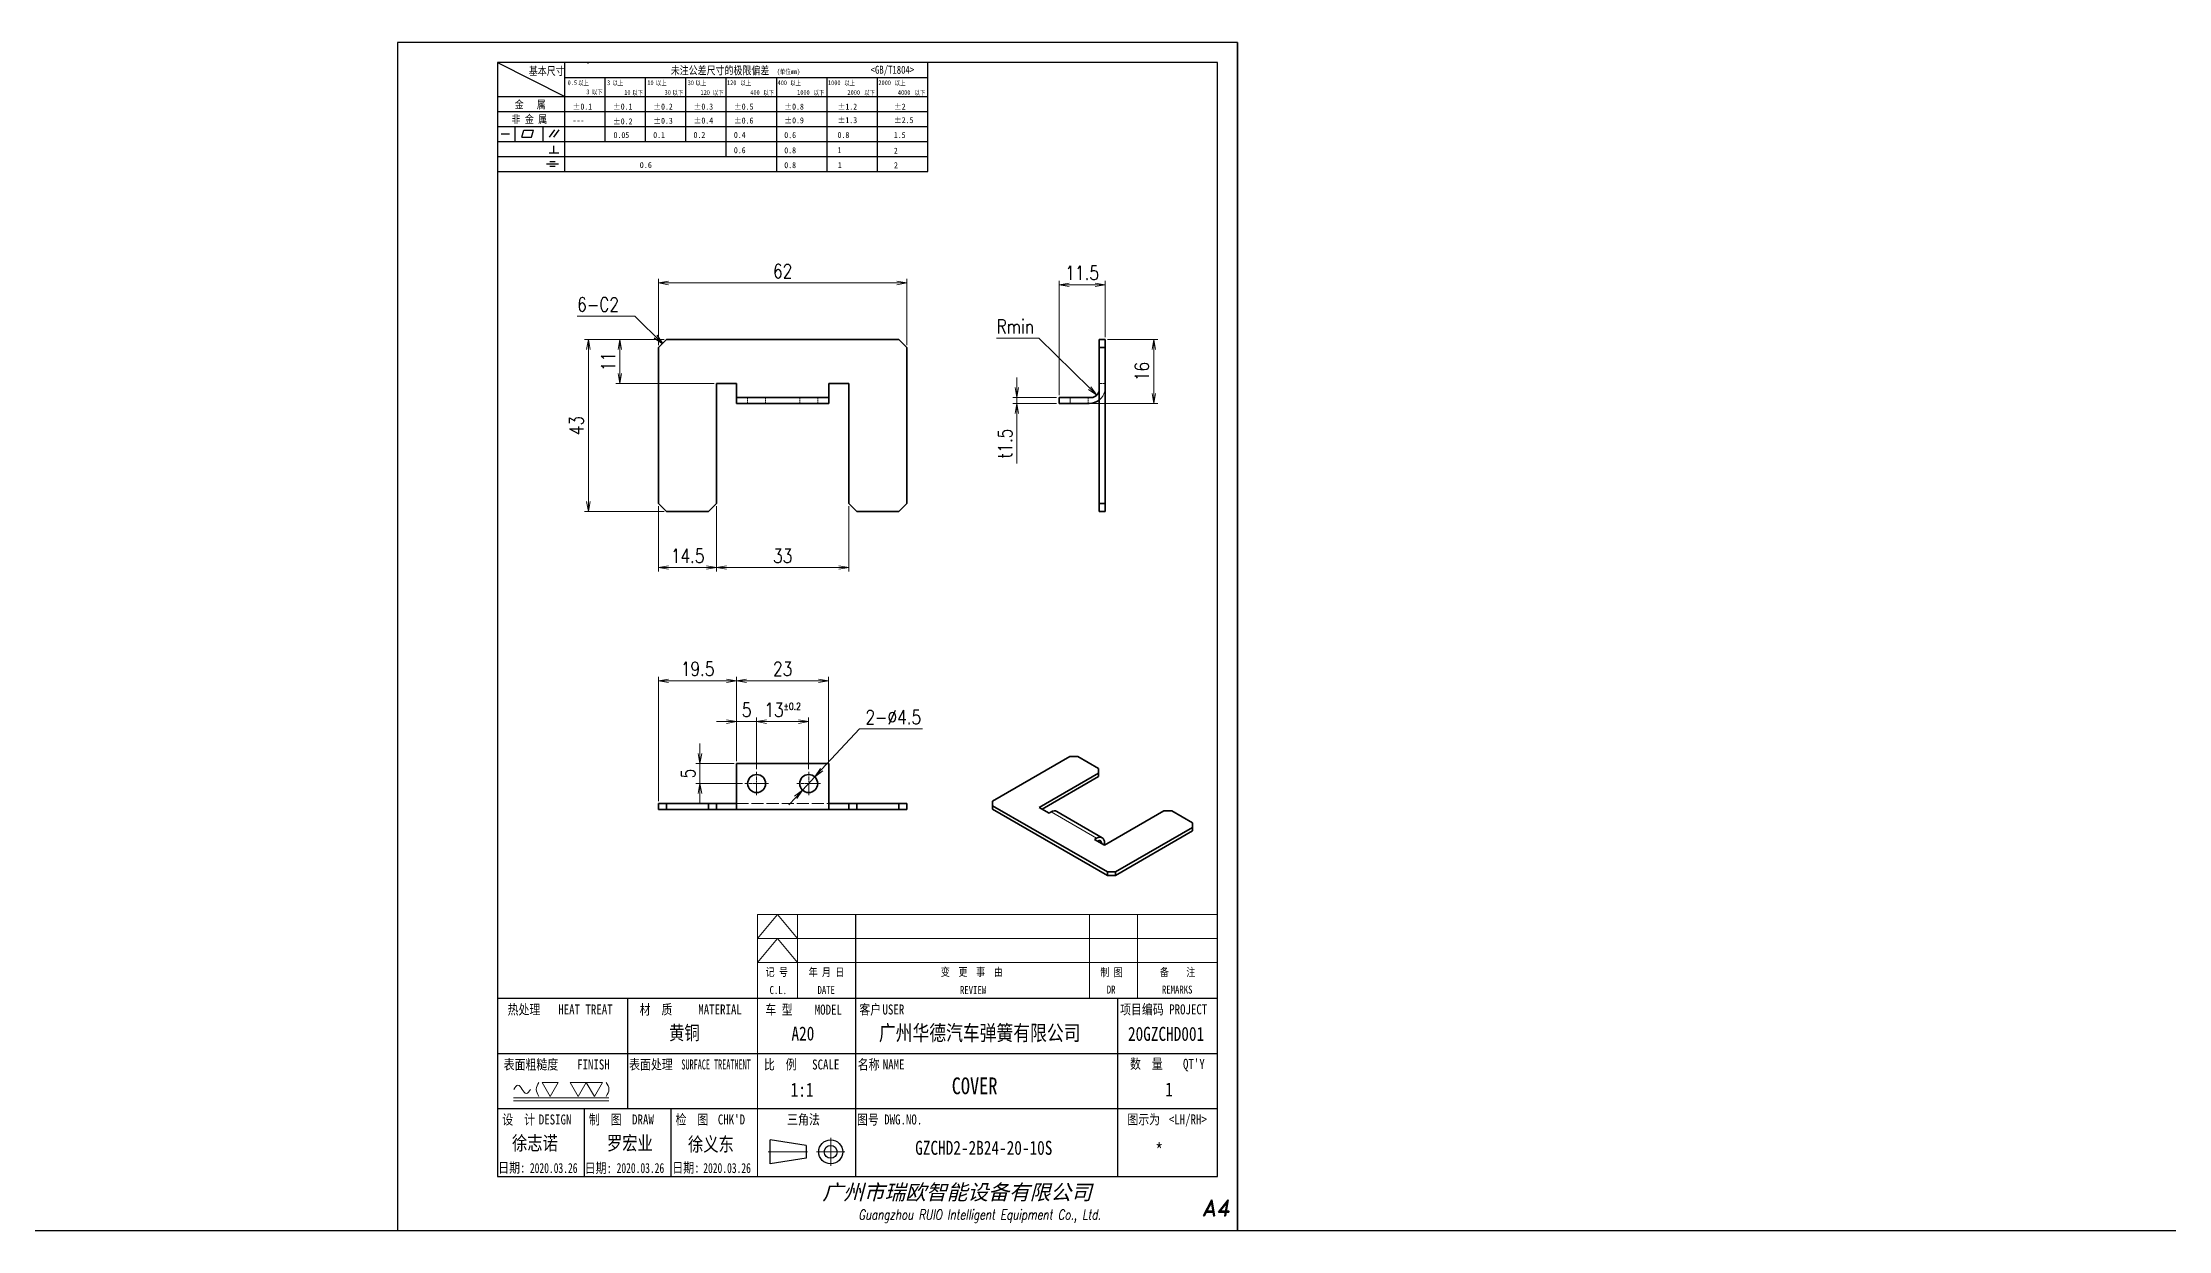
# Model space of a CAD drawing. Header units: millimetres. Extents: x 1201 to 11615, y -7347 to 2683.
# Drawn here: x 1798 to 2330, y -7347 to -7050 of the extents above; entities that cross this region are included whole.
import ezdxf
from ezdxf.enums import TextEntityAlignment as Align

# ---------------------------------------------------------------- set-up
doc = ezdxf.new("R2010")
doc.units = ezdxf.units.MM
for name, pattern in [('AM_ISO02W050x2', [3.75, 3, -0.75]), ('AM_ISO08W050x2', [9, 6, -0.75, 1.5, -0.75]), ('CENTER', [2, 1.25, -0.25, 0.25, -0.25])]:
    doc.linetypes.add(name, pattern=pattern)
for name, color, linetype, lineweight in [('CENTER', 2, 'AM_ISO08W050x2', 15), ('DIM', 3, 'Continuous', 20), ('DRAWING', 7, 'Continuous', 35), ('HIDDEN', 1, 'AM_ISO02W050x2', 18), ('图框', 7, 'Continuous', 15)]:
    doc.layers.add(name, color=color, linetype=linetype, lineweight=lineweight)
doc.layers.add('图\\M+19E79\\M+195B6\\M+18E9A', color=7, linetype='Continuous')
doc.styles.add('DIM', font='romans.shx', dxfattribs={"width": 0.8, "bigfont": 'bigfont.shx'})
doc.styles.add('STYLE1', font='')
doc.styles.add('国标', font='simfang.ttf', dxfattribs={"width": 0.8})
doc.styles.add('标题\\M+18E9A', font='romand.shx', dxfattribs={"oblique": 10, "bigfont": 'bigfont.shx'})
doc.styles.get('STYLE1').set_extended_font_data('SimSun')
doc.dimstyles.new('YH 1-1', dxfattribs={"dimtxt": 3.5, "dimasz": 2.5, "dimexe": 1, "dimexo": 0.625, "dimgap": 1.2, "dimtad": 1, "dimtoh": 1, "dimzin": 9, "dimdsep": 46, "dimtxsty": 'DIM', "dimblk": 'OPEN', "dimcen": 0, "dimclrd": 8, "dimclre": 8, "dimclrt": 2, "dimazin": 2, "dimtfac": 0.5, "dimtmove": 0, "dimatfit": 3, "dimldrblk": 'OPEN', "dimfxl": 0, "dimtolj": 1, "dimlwd": 13, "dimlwe": 13, "dimarcsym": 0})
doc.dimstyles.new('YH 1-1$0', dxfattribs={"dimtxt": 3.5, "dimasz": 2.5, "dimexe": 1, "dimexo": 0.625, "dimgap": 1.2, "dimtad": 1, "dimzin": 9, "dimdsep": 46, "dimtxsty": 'DIM', "dimblk": 'OPEN', "dimcen": 0, "dimclrd": 8, "dimclre": 8, "dimclrt": 2, "dimazin": 2, "dimtfac": 0.5, "dimtmove": 0, "dimatfit": 3, "dimldrblk": 'OPEN', "dimfxl": 0, "dimtolj": 1, "dimlwd": 13, "dimlwe": 13, "dimarcsym": 0})
doc.dimstyles.new('YH 1-1$3', dxfattribs={"dimtxt": 3.5, "dimasz": 2.5, "dimexe": 1, "dimexo": 0.625, "dimgap": 1.2, "dimtad": 1, "dimtoh": 1, "dimzin": 9, "dimdsep": 46, "dimtxsty": 'DIM', "dimblk": 'OPEN', "dimcen": 0, "dimclrd": 8, "dimclre": 8, "dimclrt": 2, "dimazin": 2, "dimtfac": 0.5, "dimtmove": 0, "dimatfit": 3, "dimldrblk": 'OPEN', "dimfxl": 0, "dimtolj": 1, "dimlwd": 13, "dimlwe": 13, "dimarcsym": 0})
doc.dimstyles.new('YH 1-1$4', dxfattribs={"dimtxt": 3.5, "dimasz": 2.5, "dimexe": 1, "dimexo": 0.625, "dimgap": 1.2, "dimtad": 1, "dimtoh": 1, "dimzin": 9, "dimdsep": 46, "dimtxsty": 'DIM', "dimblk": 'OPEN', "dimcen": 0, "dimclrd": 8, "dimclre": 8, "dimclrt": 2, "dimazin": 2, "dimtfac": 0.5, "dimtmove": 0, "dimatfit": 3, "dimldrblk": 'OPEN', "dimfxl": 0, "dimtolj": 1, "dimlwd": 13, "dimlwe": 13, "dimarcsym": 0})

# ---------------------------------------------------------------- blocks, each defined once
blk = doc.blocks.new('GZDEH零件A4图框V01版')
at = {"color": 2, "linetype": 'ByBlock', "lineweight": 30}
for p, q in [((102.17, 21.26), (93.17, 22.66)), ((93.17, 16.66), (93.17, 22.66)), ((102.17, 21.26), (102.17, 18.06)), ((102.17, 18.06), (93.17, 16.66))]:
    blk.add_line(p, q, dxfattribs=at)
at = {"color": 1, "linetype": 'CENTER', "lineweight": 5, "ltscale": 16.256}
for p, q in [((108.3, 23.18), (108.3, 16.14)), ((111.82, 19.66), (104.78, 19.66))]:
    blk.add_line(p, q, dxfattribs=at)
at = {"color": 1, "linetype": 'CENTER', "lineweight": 5, "ltscale": 9.144}
blk.add_line((102.47, 19.66), (92.65, 19.66), dxfattribs=at)
at = {"color": 2, "linetype": 'ByBlock', "lineweight": 30}
for radius in [3, 1.6]:
    blk.add_circle((108.3, 19.66), radius, dxfattribs=at)
at = {"layer": 'Defpoints', "linetype": 'Continuous'}
for p, q in [((0, 297), (0, 0)), ((210, 297), (0, 297)), ((210, 0), (210, 297)), ((210, 297), (210, 0)), ((0, 0), (210, 0))]:
    blk.add_line(p, q, dxfattribs=at)
at = {"layer": '图\\M+19E79\\M+195B6\\M+18E9A', "linetype": 'Continuous'}
for p, q in [((25, 292), (25, 13.5)), ((205, 292), (25, 292)), ((205, 13.5), (205, 292)), ((205, 13.5), (205, 97)), ((25, 13.5), (205, 13.5))]:
    blk.add_line(p, q, dxfattribs=at)
at = {"layer": '图\\M+19E79\\M+195B6\\M+18E9A', "color": 9}
for p, q in [((25, 292), (41.88, 283.54)), ((41.88, 264.79), (41.88, 292)), ((41.88, 288.22), (132.6, 288.22)), ((47.66, 291.75), (47.66, 292)), ((51.96, 272.29), (51.96, 288.22)), ((62.04, 272.29), (62.04, 288.22)), ((72.12, 272.29), (72.12, 288.22)), ((82.2, 268.54), (82.2, 288.22)), ((94.8, 264.79), (94.8, 288.22)), ((107.4, 264.79), (107.4, 288.22)), ((120, 264.79), (120, 288.22)), ((132.6, 264.79), (132.6, 292)), ((25, 283.54), (132.6, 283.54)), ((25, 279.79), (132.6, 279.79)), ((25, 276.04), (132.6, 276.04)), ((25, 272.29), (132.6, 272.29)), ((25.94, 274.19), (28, 274.19)), ((29.43, 272.34), (29.43, 276.04)), ((31.1, 273.3), (31.58, 275.09)), ((31.1, 273.3), (33.51, 273.3)), ((31.58, 275.09), (33.99, 275.09)), ((33.51, 273.3), (33.99, 275.09)), ((36.42, 272.34), (36.42, 276.04)), ((38.03, 273.3), (39.36, 275.16)), ((39.09, 269.41), (39.09, 271.18)), ((39.11, 273.3), (40.45, 275.16)), ((25, 268.54), (132.6, 268.54)), ((37.3, 266.69), (40.28, 266.69)), ((37.93, 269.41), (40.32, 269.41)), ((38.08, 267.29), (39.43, 267.29)), ((38.08, 266.09), (39.44, 266.09)), ((25, 264.79), (132.6, 264.79)), ((114.5, 79), (114.5, 13.5)), ((205, 58), (25, 58)), ((57.5, 58), (57.5, 30.5)), ((114.5, 58), (114.5, 13.5)), ((180, 58), (180, 13.5)), ((25, 44.25), (205, 44.25)), ((25, 30.5), (205, 30.5)), ((46.68, 30.5), (46.68, 13.5)), ((46.68, 30.5), (46.68, 13.5)), ((68.34, 30.5), (68.34, 13.5)), ((68.34, 30.5), (68.34, 13.5))]:
    blk.add_line(p, q, dxfattribs=at)
at = {"layer": '图框', "color": 7}
for p, q in [((90, 79), (205, 79)), ((90, 13.5), (90, 79))]:
    blk.add_line(p, q, dxfattribs=at)
at = {"layer": '图框', "color": 9}
for p, q in [((90, 73), (95, 79)), ((95, 79), (100, 73)), ((100, 58), (100, 79)), ((173, 58), (173, 79)), ((185, 79), (185, 58)), ((90, 73), (205, 73)), ((90, 67), (95, 73)), ((95, 73), (100, 67)), ((90, 67), (205, 67))]:
    blk.add_line(p, q, dxfattribs=at)
at = {"layer": '图\\M+19E79\\M+195B6\\M+18E9A', "color": 9, "style": '国标'}
for s, height, width, p in [('基本尺寸', 2, 0.8, (32.84, 288.88)), ('未注公差尺寸的极限偏差', 2, 0.8, (68.32, 289.02)), ('30', 1.2, 0.8, (72.55, 286.35)), ('<GB/T1804>', 2, 0.8, (118.29, 289.19)), ('金   属', 2, 0.8, (29.33, 280.48)), ('±0.1', 1.5, 0.8, (43.78, 280.23)), ('±0.1', 1.5, 0.8, (53.86, 280.23)), ('±0.2', 1.5, 0.8, (63.94, 280.23)), ('±0.3', 1.5, 0.8, (74.02, 280.23)), ('±0.5', 1.5, 0.8, (84.1, 280.23)), ('±0.8', 1.5, 0.8, (96.7, 280.23)), ('±1.2', 1.5, 0.8, (110.02, 280.23)), ('±2', 1.5, 0.8, (124.09, 280.23)), ('非 金 属', 2, 0.8, (28.53, 276.82)), ('---', 1.5, 0.8, (43.78, 276.81)), ('±0.2', 1.5, 0.8, (53.86, 276.54)), ('±0.3', 1.5, 0.8, (63.94, 276.69)), ('±0.4', 1.5, 0.8, (74.02, 276.75)), ('±0.6', 1.5, 0.8, (84.1, 276.75)), ('±0.9', 1.5, 0.8, (96.7, 276.78)), ('±1.3', 1.5, 0.8, (110.02, 276.84)), ('±2.5', 1.5, 0.8, (124.09, 276.85)), ('0.1', 1.5, 0.8, (63.94, 273.12)), ('0.2', 1.5, 0.8, (74.02, 273.13)), ('0.4', 1.5, 0.8, (84.1, 273.13)), ('0.6', 1.5, 0.8, (96.7, 273.11)), ('0.8', 1.5, 0.8, (110.02, 273.13)), ('1.5', 1.5, 0.8, (124.09, 273.12)), ('0.6', 1.5, 0.8, (84.1, 269.33)), ('0.8', 1.5, 0.8, (96.7, 269.3)), ('0.8', 1.5, 0.8, (96.7, 265.59)), ('1', 1.5, 0.8, (110.02, 269.34)), ('1', 1.5, 0.8, (110.1, 265.6)), ('2', 1.5, 0.8, (124.09, 269.2)), ('2', 1.5, 0.8, (124.13, 265.57)), ('热处理', 2.5, 0.8, (27.54, 54)), ('材  质', 2.5, 0.8, (60.55, 54)), ('项目编码 PROJECT', 2.5, 0.8, (180.64, 54.03)), ('表面粗糙度', 2.5, 0.8, (26.56, 40.25)), ('表面处理', 2.5, 0.8, (57.91, 40.25)), ('SURFACE TREATMENT', 2.5, 0.6, (70.98, 40.25)), ('比  例\u3000', 2.5, 0.8, (91.61, 40.25)), ('SCALE', 2.5, 0.8, (103.66, 40.25)), ('名称\u3000', 2.5, 0.8, (115.05, 40.25)), ('NAME', 2.5, 0.8, (121.31, 40.25)), ('数  量', 2.5, 0.8, (183.12, 40.41)), ("QT'Y ", 2.5, 0.8, (196.37, 40.41)), (' DESIGN', 2.5, 0.8, (33.98, 26.5)), (' DRAW', 2.5, 0.8, (57.29, 26.5)), ("CHK'D", 2.5, 0.8, (80.09, 26.5)), ('三角法', 2.5, 0.8, (97.41, 26.5)), ('图号', 2.5, 0.8, (114.87, 26.5)), ('DWG.NO.', 2.5, 0.8, (121.67, 26.5)), ('图示为', 2.5, 0.8, (182.45, 26.53)), ('<LH/RH>', 2.5, 0.8, (192.82, 26.53))]:
    blk.add_text(s, height=height, dxfattribs=dict(at, width=width)).set_placement(p)
at = {"layer": '图\\M+19E79\\M+195B6\\M+18E9A', "color": 9, "lineweight": 15, "style": '国标', "width": 0.8}
for s, p in [('0.5', (42.54, 286.35)), ('以上', (45.15, 286.3)), ('3', (52.39, 286.35)), ('以上', (53.76, 286.3)), ('10', (62.47, 286.35)), ('以上', (64.6, 286.3)), ('以上', (74.53, 286.3)), ('120', (82.39, 286.35)), ('以上', (85.72, 286.3)), ('400', (95.03, 286.35)), ('以上', (98.19, 286.3)), ('1000', (107.63, 286.35)), ('以上', (111.67, 286.3)), ('2000', (120.23, 286.35)), ('以上', (124.31, 286.3)), ('3', (47.24, 284.06)), ('以下', (48.61, 284.01)), ('10', (56.7, 283.92)), ('以下', (58.69, 283.87)), ('30', (66.78, 283.92)), ('以下', (68.77, 283.87)), ('120', (75.77, 283.92)), ('以下', (78.85, 283.87)), ('400', (88.21, 283.92)), ('以下', (91.45, 283.87)), ('1000', (99.92, 283.92)), ('以下', (104.05, 283.87)), ('2000', (112.5, 283.92)), ('以下', (116.65, 283.87)), ('4000', (125.1, 283.92)), ('以下', (129.25, 283.87))]:
    blk.add_text(s, height=1.2, dxfattribs=at).set_placement(p)
at = {"layer": '图\\M+19E79\\M+195B6\\M+18E9A', "color": 9, "lineweight": 13, "style": '国标'}
blk.add_text('0.6', height=1.5, dxfattribs=at).set_placement((60.56, 265.61))
at = {"layer": '图\\M+19E79\\M+195B6\\M+18E9A', "color": 9, "style": '国标', "width": 0.8}
for s, p in [('HEAT TREAT', (47, 54)), ('MATERIAL', (80.65, 54)), ('客户', (118.19, 54)), ('USER', (123.97, 54)), ('FINISH', (48.99, 40.25)), ('设  计', (30.3, 26.5)), ('制  图', (51.94, 26.5)), ('检  图', (73.62, 26.5)), ('日期:', (28.6, 14.46)), ('日期:', (50.22, 14.36)), ('日期:', (72.13, 14.46))]:
    blk.add_text(s, height=2.5, dxfattribs=at).set_placement(p, align=Align.CENTER)
for s, p in [('车 型', (95.38, 55.27)), ('MODEL', (107.71, 55.22))]:
    blk.add_text(s, height=2.5, dxfattribs=at).set_placement(p, align=Align.MIDDLE)
at = {"layer": '图\\M+19E79\\M+195B6\\M+18E9A', "color": 7, "lineweight": -3, "style": 'STYLE1', "oblique": 15}
blk.add_text('广州市瑞欧智能设备有限公司', height=3.8, dxfattribs=at).set_placement((106.21, 7.68))
at = {"layer": '图\\M+19E79\\M+195B6\\M+18E9A', "color": 7, "style": '标题\\M+18E9A', "oblique": 10}
blk.add_text('A4', height=4, dxfattribs=at).set_placement((204.57, 5.66), align=Align.MIDDLE)
at = {"layer": '图\\M+19E79\\M+195B6\\M+18E9A', "color": 7, "style": '标题\\M+18E9A', "oblique": 10, "width": 0.75}
blk.add_text('Guangzhou RUIO Intelligent Equipment Co., Ltd. ', height=2.5, dxfattribs=at).set_placement((146.18, 3.62), align=Align.MIDDLE)
at = {"layer": '图\\M+19E79\\M+195B6\\M+18E9A', "color": 9, "lineweight": 15, "insert": (94.85, 290.31), "char_height": 1.2, "width": 8.7957, "attachment_point": 1, "style": '国标'}
blk.add_mtext('(单位mm)', dxfattribs=at)
at = {"layer": '图\\M+19E79\\M+195B6\\M+18E9A', "color": 9, "insert": (54.02, 273.09), "char_height": 1.5, "attachment_point": 7, "style": '国标'}
blk.add_mtext_dynamic_manual_height_columns('0.05', width=5.1982, gutter_width=12.5, heights=[0], dxfattribs=at)
at = {"layer": '图框', "color": 9, "style": '国标', "width": 0.8}
for s, p in [('记 号', (94.82, 63.62)), ('年 月 日', (107.24, 63.57)), ('变  更  事  由', (143.58, 63.63)), ('C.L.', (95.2, 59.11)), ('DATE', (107.19, 59.14)), ('REVIEW', (143.89, 59.11))]:
    blk.add_text(s, height=2, dxfattribs=at).set_placement(p, align=Align.CENTER)
for s, p in [('制 图', (178.49, 64.61)), ('备    注', (195.02, 64.64)), ('DR', (178.4, 60.22)), ('REMARKS', (194.91, 60.23))]:
    blk.add_text(s, height=2, dxfattribs=at).set_placement(p, align=Align.MIDDLE)
blk = doc.blocks.new('FINISH_012')
at = {"layer": 'DIM'}
for p, q in [((-16.94, -5), (-14.06, -5)), ((-15.5, -7.5), (-16.94, -5)), ((-14.06, -5), (-15.5, -7.5)), ((-11.94, -5), (-9.06, -5)), ((-10.5, -7.5), (-11.94, -5)), ((-9.06, -5), (-10.5, -7.5)), ((-7.61, -7.5), (-9.06, -5)), ((-9.06, -5), (-6.17, -5)), ((-6.17, -5), (-7.61, -7.5)), ((-22.04, -7.78), (-5, -7.78)), ((-22.04, -8.28), (-5, -8.28))]:
    blk.add_line(p, q, dxfattribs=at)
for points in [[(-22, -6.25), (-21.25, -5.5), (-20.5, -6.25), (-19.75, -7), (-19, -6.25)], [(-17.5, -5), (-18, -6.25), (-17.5, -7.5)], [(-5.5, -5), (-5, -6.25), (-5.5, -7.5)]]:
    blk.add_spline(points, degree=3, dxfattribs=at)
blk = doc.blocks.new('RD6DGE')
at = {"color": 7, "lineweight": 13, "ltscale": 0.469486}
blk.add_line((193061.34, 7142.58), (193077.6, 7133.19), dxfattribs=at)
at = {"color": 7, "lineweight": 13, "ltscale": 0.040825}
blk.add_line((193077.96, 7132.17), (193079.37, 7131.35), dxfattribs=at)
at = {"layer": 'DRAWING', "lineweight": 35}
for p, q in [((193040.48, 7146.45), (193068.06, 7162.38)), ((193057.1, 7144.21), (193078.31, 7156.46)), ((193078.31, 7155.23), (193058.16, 7143.6)), ((193081.49, 7121.14), (193040.48, 7144.82)), ((193081.49, 7119.92), (193040.48, 7143.6)), ((193101.65, 7142.98), (193080.43, 7130.74)), ((193084.32, 7121.14), (193111.9, 7137.06)), ((193111.9, 7135.84), (193084.32, 7119.92))]:
    blk.add_line(p, q, dxfattribs=at)
at = {"layer": 'DRAWING', "lineweight": 35, "ltscale": 0.070711}
for p, q in [((193068.06, 7162.38), (193070.89, 7162.38)), ((193104.47, 7142.98), (193101.65, 7142.98)), ((193084.32, 7121.14), (193081.49, 7121.14)), ((193084.32, 7119.92), (193081.49, 7119.92))]:
    blk.add_line(p, q, dxfattribs=at)
at = {"layer": 'DRAWING', "lineweight": 35, "ltscale": 0.21433}
for p, q in [((193070.89, 7162.38), (193078.31, 7158.09)), ((193104.47, 7142.98), (193111.9, 7138.7))]:
    blk.add_line(p, q, dxfattribs=at)
at = {"layer": 'DRAWING', "lineweight": 35, "ltscale": 0.040825}
for p, q in [((193078.31, 7156.46), (193078.31, 7158.09)), ((193040.48, 7146.45), (193040.48, 7144.82)), ((193111.9, 7137.06), (193111.9, 7138.7))]:
    blk.add_line(p, q, dxfattribs=at)
at = {"layer": 'DRAWING', "lineweight": 35, "ltscale": 0.030619}
for p, q in [((193078.31, 7155.23), (193078.31, 7156.46)), ((193040.48, 7144.82), (193040.48, 7143.6)), ((193111.9, 7137.06), (193111.9, 7135.84)), ((193081.49, 7119.92), (193081.49, 7121.14)), ((193084.32, 7119.92), (193084.32, 7121.14))]:
    blk.add_line(p, q, dxfattribs=at)
at = {"layer": 'DRAWING', "lineweight": 35, "ltscale": 0.102062}
for p, q in [((193057.1, 7144.21), (193060.63, 7142.17)), ((193076.9, 7132.78), (193080.43, 7130.74))]:
    blk.add_line(p, q, dxfattribs=at)
at = {"layer": 'DRAWING', "lineweight": 35, "ltscale": 0.020412}
for p, q in [((193060.63, 7142.17), (193061.34, 7142.58)), ((193077.6, 7133.19), (193076.9, 7132.78))]:
    blk.add_line(p, q, dxfattribs=at)
at = {"layer": 'DRAWING', "lineweight": 35, "ltscale": 0.469486}
blk.add_line((193079.6, 7133.38), (193063.34, 7142.77), dxfattribs=at)
at = {"layer": 'DRAWING', "lineweight": 35, "ltscale": 0.020413}
blk.add_line((193080.43, 7131.55), (193080.43, 7130.74), dxfattribs=at)
at = {"layer": 'DRAWING', "lineweight": 35}
for centre, major_axis, start_param, end_param in [((193061.34, 7139.31), (-2, -3.46), 3.141593, 3.926991), ((193077.6, 7129.92), (2, 3.46), 6.283185, 7.068583), ((193077.96, 7130.53), (-1, -1.73), 3.141593, 3.926991), ((193077.96, 7130.53), (-1, -1.73), 2.356194, 3.141593), ((193077.6, 7129.92), (2, 3.46), 5.497787, 6.283185)]:
    blk.add_ellipse(centre, major_axis=major_axis, ratio=0.57735, start_param=start_param, end_param=end_param, dxfattribs=at)
blk = doc.blocks.new('_Open')
at = {"color": 0, "linetype": 'ByBlock', "lineweight": -2}
for p, q in [((-1, 0.17), (0, 0)), ((-1, -0.17), (0, 0)), ((0, 0), (-1, 0))]:
    blk.add_line(p, q, dxfattribs=at)
blk = doc.blocks.new('*D808')
at = {"layer": 'Defpoints', "color": 0, "ltscale": 2, "transparency": 16777216}
for p in [(2014.14, -7110.59), (1952.14, -7126.73), (2014.14, -7126.73)]:
    blk.add_point(p, dxfattribs=at)
at = {"layer": 'DIM', "color": 8, "lineweight": 13, "ltscale": 2, "transparency": 16777216}
for p, q in [((1952.14, -7126.11), (1952.14, -7109.59)), ((2014.14, -7126.11), (2014.14, -7109.59)), ((1954.64, -7110.59), (2011.64, -7110.59))]:
    blk.add_line(p, q, dxfattribs=at)
at = {"layer": 'DIM', "color": 8, "lineweight": 13, "ltscale": 2, "transparency": 16777216, "xscale": 2.5, "yscale": 2.5, "zscale": 2.5, "rotation": 180}
blk.add_blockref('_Open', (1952.14, -7110.59), dxfattribs=at)
at = {"layer": 'DIM', "color": 8, "lineweight": 13, "ltscale": 2, "transparency": 16777216, "xscale": 2.5, "yscale": 2.5, "zscale": 2.5}
blk.add_blockref('_Open', (2014.14, -7110.59), dxfattribs=at)
at = {"layer": 'DIM', "color": 2, "ltscale": 2, "transparency": 16777216, "insert": (1983.14, -7107.64), "char_height": 3.5, "attachment_point": 5, "style": 'DIM'}
blk.add_mtext('\\A1;62', dxfattribs=at)
blk = doc.blocks.new('*D809')
at = {"layer": 'Defpoints', "color": 0, "ltscale": 2, "transparency": 16777216}
for p in [(1954.14, -7124.73), (1934.57, -7167.73), (1954.14, -7167.73)]:
    blk.add_point(p, dxfattribs=at)
at = {"layer": 'DIM', "color": 8, "lineweight": 13, "ltscale": 2, "transparency": 16777216}
for p, q in [((1953.52, -7124.73), (1933.57, -7124.73)), ((1934.57, -7127.23), (1934.57, -7165.23)), ((1953.52, -7167.73), (1933.57, -7167.73))]:
    blk.add_line(p, q, dxfattribs=at)
at = {"layer": 'DIM', "color": 8, "lineweight": 13, "ltscale": 2, "transparency": 16777216, "xscale": 2.5, "yscale": 2.5, "zscale": 2.5}
for p, rotation in [((1934.57, -7124.73), 90), ((1934.57, -7167.73), 270)]:
    blk.add_blockref('_Open', p, dxfattribs=dict(at, rotation=rotation))
at = {"layer": 'DIM', "color": 2, "ltscale": 2, "transparency": 16777216, "insert": (1931.62, -7146.23), "char_height": 3.5, "attachment_point": 5, "rotation": 90, "style": 'DIM'}
blk.add_mtext('\\A1;43', dxfattribs=at)
blk = doc.blocks.new('*D810')
at = {"layer": 'Defpoints', "color": 0, "ltscale": 2, "transparency": 16777216}
for p in [(1942.45, -7124.73), (1954.14, -7124.73), (1966.64, -7135.73)]:
    blk.add_point(p, dxfattribs=at)
at = {"layer": 'DIM', "color": 8, "lineweight": 13, "ltscale": 2, "transparency": 16777216}
for p, q in [((1953.52, -7124.73), (1941.45, -7124.73)), ((1942.45, -7133.23), (1942.45, -7127.23)), ((1966.02, -7135.73), (1941.45, -7135.73))]:
    blk.add_line(p, q, dxfattribs=at)
at = {"layer": 'DIM', "color": 8, "lineweight": 13, "ltscale": 2, "transparency": 16777216, "xscale": 2.5, "yscale": 2.5, "zscale": 2.5}
for p, rotation in [((1942.45, -7124.73), 90), ((1942.45, -7135.73), 270)]:
    blk.add_blockref('_Open', p, dxfattribs=dict(at, rotation=rotation))
at = {"layer": 'DIM', "color": 2, "ltscale": 2, "transparency": 16777216, "insert": (1939.5, -7130.23), "char_height": 3.5, "attachment_point": 5, "rotation": 90, "style": 'DIM'}
blk.add_mtext('\\A1;11', dxfattribs=at)
blk = doc.blocks.new('*D811')
at = {"layer": 'Defpoints', "color": 0, "ltscale": 2, "transparency": 16777216}
for p in [(1952.14, -7165.73), (1966.64, -7165.73), (1952.14, -7181.75)]:
    blk.add_point(p, dxfattribs=at)
at = {"layer": 'DIM', "color": 8, "lineweight": 13, "ltscale": 2, "transparency": 16777216}
for p, q in [((1952.14, -7166.36), (1952.14, -7182.75)), ((1966.64, -7166.36), (1966.64, -7182.75)), ((1964.14, -7181.75), (1954.64, -7181.75))]:
    blk.add_line(p, q, dxfattribs=at)
at = {"layer": 'DIM', "color": 8, "lineweight": 13, "ltscale": 2, "transparency": 16777216, "xscale": 2.5, "yscale": 2.5, "zscale": 2.5, "rotation": 180}
blk.add_blockref('_Open', (1952.14, -7181.75), dxfattribs=at)
at = {"layer": 'DIM', "color": 8, "lineweight": 13, "ltscale": 2, "transparency": 16777216, "xscale": 2.5, "yscale": 2.5, "zscale": 2.5}
blk.add_blockref('_Open', (1966.64, -7181.75), dxfattribs=at)
at = {"layer": 'DIM', "color": 2, "ltscale": 2, "transparency": 16777216, "insert": (1959.39, -7178.8), "char_height": 3.5, "attachment_point": 5, "style": 'DIM'}
blk.add_mtext('\\A1;14.5', dxfattribs=at)
blk = doc.blocks.new('*D812')
at = {"layer": 'Defpoints', "color": 0, "ltscale": 2, "transparency": 16777216}
for p in [(1966.64, -7165.73), (1999.64, -7165.73), (1999.64, -7181.75)]:
    blk.add_point(p, dxfattribs=at)
at = {"layer": 'DIM', "color": 8, "lineweight": 13, "ltscale": 2, "transparency": 16777216}
for p, q in [((1966.64, -7166.36), (1966.64, -7182.75)), ((1999.64, -7166.36), (1999.64, -7182.75)), ((1969.14, -7181.75), (1997.14, -7181.75))]:
    blk.add_line(p, q, dxfattribs=at)
at = {"layer": 'DIM', "color": 8, "lineweight": 13, "ltscale": 2, "transparency": 16777216, "xscale": 2.5, "yscale": 2.5, "zscale": 2.5, "rotation": 180}
blk.add_blockref('_Open', (1966.64, -7181.75), dxfattribs=at)
at = {"layer": 'DIM', "color": 8, "lineweight": 13, "ltscale": 2, "transparency": 16777216, "xscale": 2.5, "yscale": 2.5, "zscale": 2.5}
blk.add_blockref('_Open', (1999.64, -7181.75), dxfattribs=at)
at = {"layer": 'DIM', "color": 2, "ltscale": 2, "transparency": 16777216, "insert": (1983.14, -7178.8), "char_height": 3.5, "attachment_point": 5, "style": 'DIM'}
blk.add_mtext('\\A1;33', dxfattribs=at)
blk = doc.blocks.new('*D813')
at = {"layer": 'Defpoints', "color": 0, "ltscale": 2, "transparency": 16777216}
for p in [(2052.26, -7111.04), (2063.76, -7124.73), (2052.26, -7139.23)]:
    blk.add_point(p, dxfattribs=at)
at = {"layer": 'DIM', "color": 8, "lineweight": 13, "ltscale": 2, "transparency": 16777216}
for p, q in [((2052.26, -7138.61), (2052.26, -7110.04)), ((2063.76, -7124.11), (2063.76, -7110.04)), ((2061.26, -7111.04), (2054.76, -7111.04))]:
    blk.add_line(p, q, dxfattribs=at)
at = {"layer": 'DIM', "color": 8, "lineweight": 13, "ltscale": 2, "transparency": 16777216, "xscale": 2.5, "yscale": 2.5, "zscale": 2.5, "rotation": 180}
blk.add_blockref('_Open', (2052.26, -7111.04), dxfattribs=at)
at = {"layer": 'DIM', "color": 8, "lineweight": 13, "ltscale": 2, "transparency": 16777216, "xscale": 2.5, "yscale": 2.5, "zscale": 2.5}
blk.add_blockref('_Open', (2063.76, -7111.04), dxfattribs=at)
at = {"layer": 'DIM', "color": 2, "ltscale": 2, "transparency": 16777216, "insert": (2058.01, -7108.09), "char_height": 3.5, "attachment_point": 5, "style": 'DIM'}
blk.add_mtext('\\A1;11.5', dxfattribs=at)
blk = doc.blocks.new('*D814')
at = {"layer": 'Defpoints', "color": 0, "ltscale": 2, "transparency": 16777216}
for p in [(2041.68, -7140.73), (2052.26, -7139.23), (2052.26, -7140.73)]:
    blk.add_point(p, dxfattribs=at)
at = {"layer": 'DIM', "color": 8, "lineweight": 13, "ltscale": 2, "transparency": 16777216}
for p, q in [((2041.68, -7136.73), (2041.68, -7134.23)), ((2051.63, -7139.23), (2040.68, -7139.23)), ((2051.63, -7140.73), (2040.68, -7140.73)), ((2041.68, -7139.23), (2041.68, -7140.73)), ((2041.68, -7143.23), (2041.68, -7155.73))]:
    blk.add_line(p, q, dxfattribs=at)
at = {"layer": 'DIM', "color": 8, "lineweight": 13, "ltscale": 2, "transparency": 16777216, "xscale": 2.5, "yscale": 2.5, "zscale": 2.5}
for p, rotation in [((2041.68, -7139.23), 270), ((2041.68, -7140.73), 90)]:
    blk.add_blockref('_Open', p, dxfattribs=dict(at, rotation=rotation))
at = {"layer": 'DIM', "color": 2, "ltscale": 2, "transparency": 16777216, "insert": (2038.73, -7150.73), "char_height": 3.5, "attachment_point": 5, "rotation": 90, "style": 'DIM'}
blk.add_mtext('\\A1;t1.5', dxfattribs=at)
blk = doc.blocks.new('*D815')
at = {"layer": 'Defpoints', "color": 0, "ltscale": 2, "transparency": 16777216}
for p in [(2060.26, -7137.23), (2061.69, -7138.63)]:
    blk.add_point(p, dxfattribs=at)
at = {"layer": 'DIM', "color": 8, "lineweight": 13, "ltscale": 2, "transparency": 16777216}
for p, q in [((2036.61, -7124.38), (2047.15, -7124.38)), ((2047.15, -7124.38), (2059.9, -7136.88))]:
    blk.add_line(p, q, dxfattribs=at)
at = {"layer": 'DIM', "color": 8, "lineweight": 13, "ltscale": 2, "transparency": 16777216, "xscale": 2.5, "yscale": 2.5, "zscale": 2.5, "rotation": 315.5767303415684}
blk.add_blockref('_Open', (2061.69, -7138.63), dxfattribs=at)
at = {"layer": 'DIM', "color": 2, "ltscale": 2, "transparency": 16777216, "insert": (2041.28, -7121.43), "char_height": 3.5, "attachment_point": 5, "style": 'DIM'}
blk.add_mtext('\\A1;{\\Fromans,bigfont|c134;Rmin}', dxfattribs=at)
blk = doc.blocks.new('*D816')
at = {"layer": 'Defpoints', "color": 0, "ltscale": 2, "transparency": 16777216}
for p in [(2063.76, -7124.73), (2075.91, -7124.73), (2059.76, -7140.73)]:
    blk.add_point(p, dxfattribs=at)
at = {"layer": 'DIM', "color": 8, "lineweight": 13, "ltscale": 2, "transparency": 16777216}
for p, q in [((2064.38, -7124.73), (2076.91, -7124.73)), ((2075.91, -7138.23), (2075.91, -7127.23)), ((2060.38, -7140.73), (2076.91, -7140.73))]:
    blk.add_line(p, q, dxfattribs=at)
at = {"layer": 'DIM', "color": 8, "lineweight": 13, "ltscale": 2, "transparency": 16777216, "xscale": 2.5, "yscale": 2.5, "zscale": 2.5}
for p, rotation in [((2075.91, -7124.73), 90), ((2075.91, -7140.73), 270)]:
    blk.add_blockref('_Open', p, dxfattribs=dict(at, rotation=rotation))
at = {"layer": 'DIM', "color": 2, "ltscale": 2, "transparency": 16777216, "insert": (2072.96, -7132.73), "char_height": 3.5, "attachment_point": 5, "rotation": 90, "style": 'DIM'}
blk.add_mtext('\\A1;16', dxfattribs=at)
blk = doc.blocks.new('*D817')
at = {"layer": 'Defpoints', "color": 0, "ltscale": 2, "transparency": 16777216}
for p in [(1971.64, -7220.26), (1971.64, -7230.73), (1976.64, -7232.8)]:
    blk.add_point(p, dxfattribs=at)
at = {"layer": 'DIM', "color": 8, "lineweight": 13, "ltscale": 2, "transparency": 16777216}
for p, q in [((1969.14, -7220.26), (1966.64, -7220.26)), ((1971.64, -7230.1), (1971.64, -7219.26)), ((1976.64, -7220.26), (1971.64, -7220.26)), ((1976.64, -7232.18), (1976.64, -7219.26)), ((1979.14, -7220.26), (1981.64, -7220.26))]:
    blk.add_line(p, q, dxfattribs=at)
at = {"layer": 'DIM', "color": 8, "lineweight": 13, "ltscale": 2, "transparency": 16777216, "xscale": 2.5, "yscale": 2.5, "zscale": 2.5}
blk.add_blockref('_Open', (1971.64, -7220.26), dxfattribs=at)
at = {"layer": 'DIM', "color": 8, "lineweight": 13, "ltscale": 2, "transparency": 16777216, "xscale": 2.5, "yscale": 2.5, "zscale": 2.5, "rotation": 180}
blk.add_blockref('_Open', (1976.64, -7220.26), dxfattribs=at)
at = {"layer": 'DIM', "color": 2, "ltscale": 2, "transparency": 16777216, "insert": (1974.14, -7217.31), "char_height": 3.5, "attachment_point": 5, "style": 'DIM'}
blk.add_mtext('\\A1;5', dxfattribs=at)
blk = doc.blocks.new('*D818')
at = {"layer": 'Defpoints', "color": 0, "ltscale": 2, "transparency": 16777216}
for p in [(1989.64, -7220.26), (1976.64, -7232.8), (1989.64, -7232.8)]:
    blk.add_point(p, dxfattribs=at)
at = {"layer": 'DIM', "color": 8, "lineweight": 13, "ltscale": 2, "transparency": 16777216}
for p, q in [((1976.64, -7232.18), (1976.64, -7219.26)), ((1979.14, -7220.26), (1987.14, -7220.26)), ((1989.64, -7232.18), (1989.64, -7219.26))]:
    blk.add_line(p, q, dxfattribs=at)
at = {"layer": 'DIM', "color": 8, "lineweight": 13, "ltscale": 2, "transparency": 16777216, "xscale": 2.5, "yscale": 2.5, "zscale": 2.5, "rotation": 180}
blk.add_blockref('_Open', (1976.64, -7220.26), dxfattribs=at)
at = {"layer": 'DIM', "color": 8, "lineweight": 13, "ltscale": 2, "transparency": 16777216, "xscale": 2.5, "yscale": 2.5, "zscale": 2.5}
blk.add_blockref('_Open', (1989.64, -7220.26), dxfattribs=at)
at = {"layer": 'DIM', "color": 2, "ltscale": 2, "transparency": 16777216, "insert": (1983.14, -7217.31), "char_height": 3.5, "attachment_point": 5, "style": 'DIM'}
blk.add_mtext('\\A2;13{\\H1.75;\\M+1817D0.2}', dxfattribs=at)
blk = doc.blocks.new('*D819')
at = {"layer": 'Defpoints', "color": 0, "ltscale": 2, "transparency": 16777216}
for p in [(1962.47, -7230.73), (1971.64, -7230.73), (1973.72, -7235.73)]:
    blk.add_point(p, dxfattribs=at)
at = {"layer": 'DIM', "color": 8, "lineweight": 13, "ltscale": 2, "transparency": 16777216}
for p, q in [((1962.47, -7228.23), (1962.47, -7225.73)), ((1971.02, -7230.73), (1961.47, -7230.73)), ((1962.47, -7235.73), (1962.47, -7230.73)), ((1973.09, -7235.73), (1961.47, -7235.73)), ((1962.47, -7238.23), (1962.47, -7240.73))]:
    blk.add_line(p, q, dxfattribs=at)
at = {"layer": 'DIM', "color": 8, "lineweight": 13, "ltscale": 2, "transparency": 16777216, "xscale": 2.5, "yscale": 2.5, "zscale": 2.5}
for p, rotation in [((1962.47, -7230.73), 270), ((1962.47, -7235.73), 90)]:
    blk.add_blockref('_Open', p, dxfattribs=dict(at, rotation=rotation))
at = {"layer": 'DIM', "color": 2, "ltscale": 2, "transparency": 16777216, "insert": (1959.52, -7233.23), "char_height": 3.5, "attachment_point": 5, "rotation": 90, "style": 'DIM'}
blk.add_mtext('\\A1;5', dxfattribs=at)
blk = doc.blocks.new('*D820')
at = {"layer": 'Defpoints', "color": 0, "ltscale": 2, "transparency": 16777216}
for p in [(1952.14, -7210.03), (1971.64, -7230.73), (1952.14, -7240.73)]:
    blk.add_point(p, dxfattribs=at)
at = {"layer": 'DIM', "color": 8, "lineweight": 13, "ltscale": 2, "transparency": 16777216}
for p, q in [((1952.14, -7240.1), (1952.14, -7209.03)), ((1969.14, -7210.03), (1954.64, -7210.03)), ((1971.64, -7230.1), (1971.64, -7209.03))]:
    blk.add_line(p, q, dxfattribs=at)
at = {"layer": 'DIM', "color": 8, "lineweight": 13, "ltscale": 2, "transparency": 16777216, "xscale": 2.5, "yscale": 2.5, "zscale": 2.5, "rotation": 180}
blk.add_blockref('_Open', (1952.14, -7210.03), dxfattribs=at)
at = {"layer": 'DIM', "color": 8, "lineweight": 13, "ltscale": 2, "transparency": 16777216, "xscale": 2.5, "yscale": 2.5, "zscale": 2.5}
blk.add_blockref('_Open', (1971.64, -7210.03), dxfattribs=at)
at = {"layer": 'DIM', "color": 2, "ltscale": 2, "transparency": 16777216, "insert": (1961.89, -7207.08), "char_height": 3.5, "attachment_point": 5, "style": 'DIM'}
blk.add_mtext('\\A1;19.5', dxfattribs=at)
blk = doc.blocks.new('*D821')
at = {"layer": 'Defpoints', "color": 0, "ltscale": 2, "transparency": 16777216}
for p in [(1994.64, -7210.03), (1971.64, -7230.73), (1994.64, -7230.73)]:
    blk.add_point(p, dxfattribs=at)
at = {"layer": 'DIM', "color": 8, "lineweight": 13, "ltscale": 2, "transparency": 16777216}
for p, q in [((1971.64, -7230.1), (1971.64, -7209.03)), ((1974.14, -7210.03), (1992.14, -7210.03)), ((1994.64, -7230.1), (1994.64, -7209.03))]:
    blk.add_line(p, q, dxfattribs=at)
at = {"layer": 'DIM', "color": 8, "lineweight": 13, "ltscale": 2, "transparency": 16777216, "xscale": 2.5, "yscale": 2.5, "zscale": 2.5, "rotation": 180}
blk.add_blockref('_Open', (1971.64, -7210.03), dxfattribs=at)
at = {"layer": 'DIM', "color": 8, "lineweight": 13, "ltscale": 2, "transparency": 16777216, "xscale": 2.5, "yscale": 2.5, "zscale": 2.5}
blk.add_blockref('_Open', (1994.64, -7210.03), dxfattribs=at)
at = {"layer": 'DIM', "color": 2, "ltscale": 2, "transparency": 16777216, "insert": (1983.14, -7207.08), "char_height": 3.5, "attachment_point": 5, "style": 'DIM'}
blk.add_mtext('\\A1;23', dxfattribs=at)
blk = doc.blocks.new('*D822')
at = {"layer": 'Defpoints', "color": 0, "ltscale": 2, "transparency": 16777216}
for p in [(1988.11, -7237.38), (1991.17, -7234.08)]:
    blk.add_point(p, dxfattribs=at)
at = {"layer": 'DIM', "color": 8, "lineweight": 13, "ltscale": 2, "transparency": 16777216}
for p, q in [((2002.33, -7222.07), (1992.87, -7232.25)), ((2018.06, -7222.07), (2002.33, -7222.07)), ((1988.11, -7237.38), (1991.17, -7234.08)), ((1986.41, -7239.21), (1984.71, -7241.04))]:
    blk.add_line(p, q, dxfattribs=at)
at = {"layer": 'DIM', "color": 8, "lineweight": 13, "ltscale": 2, "transparency": 16777216, "xscale": 2.5, "yscale": 2.5, "zscale": 2.5}
for p, rotation in [((1991.17, -7234.08), 227.1103632195953), ((1988.11, -7237.38), 47.11036321959527)]:
    blk.add_blockref('_Open', p, dxfattribs=dict(at, rotation=rotation))
at = {"layer": 'DIM', "color": 2, "ltscale": 2, "transparency": 16777216, "insert": (2010.8, -7219.12), "char_height": 3.5, "attachment_point": 5, "style": 'DIM'}
blk.add_mtext('\\A1;2-%%c4.5', dxfattribs=at)

msp = doc.modelspace()

# ---------------------------------------------------------------- linework, layer by layer
msp.add_line((1201.092, -7347.472), (10120.957, -7347.472))
at = {"layer": 'CENTER', "ltscale": 0.14625}
for p, q in [((1979.567, -7235.729), (1973.717, -7235.729)), ((1976.642, -7232.804), (1976.642, -7238.654)), ((1992.567, -7235.729), (1986.717, -7235.729)), ((1989.642, -7232.804), (1989.642, -7238.654))]:
    msp.add_line(p, q, dxfattribs=at)
at = {"layer": 'DRAWING', "lineweight": 35, "ltscale": 0.070711}
for p, q in [((1954.142, -7124.731), (1952.142, -7126.731)), ((2014.142, -7126.731), (2012.142, -7124.731)), ((1952.142, -7165.731), (1954.142, -7167.731)), ((1964.642, -7167.731), (1966.642, -7165.731)), ((1999.642, -7165.731), (2001.642, -7167.731)), ((2012.142, -7167.731), (2014.142, -7165.731))]:
    msp.add_line(p, q, dxfattribs=at)
at = {"layer": 'DRAWING', "lineweight": 35}
for p, q in [((2012.142, -7124.731), (1954.142, -7124.731)), ((1952.142, -7126.731), (1952.142, -7165.731)), ((2014.142, -7165.731), (2014.142, -7126.731)), ((2062.257, -7165.731), (2062.257, -7126.731)), ((2063.757, -7126.731), (2063.757, -7165.731)), ((1966.642, -7165.731), (1966.642, -7135.731)), ((1999.642, -7135.731), (1999.642, -7165.731)), ((1994.642, -7139.231), (1971.642, -7139.231)), ((1971.642, -7140.731), (1994.642, -7140.731)), ((1971.642, -7230.729), (1994.642, -7230.729)), ((1971.642, -7242.229), (1994.642, -7242.229))]:
    msp.add_line(p, q, dxfattribs=at)
at = {"layer": 'DRAWING', "lineweight": 35, "ltscale": 0.05}
for p, q in [((2062.257, -7126.731), (2062.257, -7124.731)), ((2063.757, -7126.731), (2063.757, -7124.731)), ((1971.642, -7137.231), (1971.642, -7139.231)), ((1994.642, -7139.231), (1994.642, -7137.231)), ((2062.257, -7167.731), (2062.257, -7165.731)), ((2063.757, -7165.731), (2063.757, -7167.731)), ((1952.142, -7240.729), (1954.142, -7240.729)), ((1952.142, -7242.229), (1954.142, -7242.229)), ((1964.642, -7240.729), (1966.642, -7240.729)), ((1966.642, -7242.229), (1964.642, -7242.229)), ((1999.642, -7240.729), (2001.642, -7240.729)), ((2001.642, -7242.229), (1999.642, -7242.229)), ((2012.142, -7240.729), (2014.142, -7240.729)), ((2014.142, -7242.229), (2012.142, -7242.229))]:
    msp.add_line(p, q, dxfattribs=at)
at = {"layer": 'DRAWING', "lineweight": 35, "ltscale": 0.0375}
for p, q in [((2062.257, -7124.731), (2063.757, -7124.731)), ((2062.257, -7126.731), (2063.757, -7126.731)), ((1971.642, -7135.731), (1971.642, -7137.231)), ((1994.642, -7137.231), (1994.642, -7135.731)), ((1971.642, -7139.231), (1971.642, -7140.731)), ((1994.642, -7139.231), (1994.642, -7140.731)), ((2052.257, -7139.231), (2052.257, -7140.731)), ((2063.757, -7165.731), (2062.257, -7165.731)), ((2063.757, -7167.731), (2062.257, -7167.731)), ((1952.142, -7240.729), (1952.142, -7242.229)), ((1954.142, -7240.729), (1954.142, -7242.229)), ((1964.642, -7242.229), (1964.642, -7240.729)), ((1966.642, -7240.729), (1966.642, -7242.229)), ((1999.642, -7242.229), (1999.642, -7240.729)), ((2001.642, -7240.729), (2001.642, -7242.229)), ((2012.142, -7242.229), (2012.142, -7240.729)), ((2014.142, -7242.229), (2014.142, -7240.729))]:
    msp.add_line(p, q, dxfattribs=at)
at = {"layer": 'DRAWING', "lineweight": 35, "ltscale": 0.125}
for p, q in [((1966.642, -7135.731), (1971.642, -7135.731)), ((1994.642, -7135.731), (1999.642, -7135.731)), ((1966.642, -7240.729), (1971.642, -7240.729)), ((1966.642, -7242.229), (1971.642, -7242.229)), ((1994.642, -7240.729), (1999.642, -7240.729)), ((1994.642, -7242.229), (1999.642, -7242.229))]:
    msp.add_line(p, q, dxfattribs=at)
at = {"layer": 'DRAWING', "lineweight": 35, "ltscale": 0.2}
msp.add_line((2052.257, -7139.231), (2060.257, -7139.231), dxfattribs=at)
at = {"layer": 'DRAWING', "lineweight": 35, "ltscale": 0.1875}
for p, q in [((2059.757, -7140.731), (2052.257, -7140.731)), ((1971.642, -7230.729), (1971.642, -7238.229)), ((1994.642, -7238.229), (1994.642, -7230.729))]:
    msp.add_line(p, q, dxfattribs=at)
at = {"layer": 'DRAWING', "lineweight": 35, "ltscale": 0.2625}
for p, q in [((1954.142, -7167.731), (1964.642, -7167.731)), ((2001.642, -7167.731), (2012.142, -7167.731)), ((1954.142, -7240.729), (1964.642, -7240.729)), ((1954.142, -7242.229), (1964.642, -7242.229)), ((2001.642, -7240.729), (2012.142, -7240.729)), ((2001.642, -7242.229), (2012.142, -7242.229))]:
    msp.add_line(p, q, dxfattribs=at)
at = {"layer": 'DRAWING', "lineweight": 35, "ltscale": 0.1}
for p, q in [((1971.642, -7242.229), (1971.642, -7238.229)), ((1994.642, -7238.229), (1994.642, -7242.229))]:
    msp.add_line(p, q, dxfattribs=at)
at = {"layer": 'DRAWING', "lineweight": 35}
for centre in [(1976.642, -7235.729), (1989.642, -7235.729)]:
    msp.add_circle(centre, 2.25, dxfattribs=at)
for centre, radius, start, end in [((2059.757, -7136.731), 4, 359.84746, 0), ((2059.757, -7136.731), 4, 270, 308.68193), ((2060.257, -7137.231), 2, 270, 0)]:
    msp.add_arc(centre, radius, start, end, dxfattribs=at)
at = {"layer": 'HIDDEN', "ltscale": 0.0375}
for p, q in [((2062.257, -7126.731), (2063.757, -7126.731)), ((2063.757, -7135.731), (2062.257, -7135.731)), ((1974.392, -7140.731), (1974.392, -7139.231)), ((1978.892, -7140.731), (1978.892, -7139.231)), ((1987.392, -7140.731), (1987.392, -7139.231)), ((1991.892, -7140.731), (1991.892, -7139.231)), ((2055.007, -7139.231), (2055.007, -7140.731)), ((2055.007, -7139.231), (2055.007, -7140.731)), ((2059.507, -7140.731), (2059.507, -7139.231)), ((2059.507, -7140.731), (2059.507, -7139.231)), ((2062.257, -7165.731), (2063.757, -7165.731)), ((2063.757, -7165.731), (2062.257, -7165.731)), ((2062.257, -7165.731), (2063.757, -7165.731)), ((1954.142, -7242.229), (1954.142, -7240.729)), ((2012.142, -7240.729), (2012.142, -7242.229))]:
    msp.add_line(p, q, dxfattribs=at)
at = {"layer": 'HIDDEN'}
msp.add_line((1971.642, -7240.729), (1994.642, -7240.729), dxfattribs=at)
msp.add_arc((2059.757, -7136.731), 4, 308.68193, 359.84746, dxfattribs=at)
at = {"layer": '图\\M+19E79\\M+195B6\\M+18E9A', "color": 9, "linetype": 'Continuous'}
msp.add_line((1911.845, -7250.473), (1911.845, -7333.973), dxfattribs=at)

# ---------------------------------------------------------------- block references
at = {"layer": 'DIM', "xscale": 0.6999999999825377, "yscale": 0.6999999999970896, "zscale": 0.7}
msp.add_blockref('RD6DGE', (-133092.702, -12242.644), dxfattribs=at)
at = {"layer": '图\\M+19E79\\M+195B6\\M+18E9A', "xscale": 1.399999999994179, "yscale": 1.400000000001455, "zscale": 1.40000000000009}
msp.add_blockref('FINISH_012', (1946.728, -7303.436), dxfattribs=at)
at = {"layer": '图框'}
msp.add_blockref('GZDEH零件A4图框V01版', (1886.845, -7347.473), dxfattribs=at)

# ---------------------------------------------------------------- texts
at = {"layer": 'DIM', "color": 2, "ltscale": 2, "insert": (1931.786, -7117.69), "char_height": 3.5, "attachment_point": 7, "style": 'DIM'}
msp.add_mtext('{\\Fromans,bigfont|c134;6-C2}', dxfattribs=at)
at = {"layer": '图\\M+19E79\\M+195B6\\M+18E9A', "color": 3, "style": '国标'}
for s, height, width, p in [('黄铜', 3.5, 0.8, (1954.743, -7299.797)), ('广州华德汽车弹簧有限公司', 3.85, 0.8, (2007.19, -7299.992)), ('A20', 3.5, 0.8, (1985.341, -7299.976)), ('20GZCHD001', 3.5, 0.8, (2069.457, -7300.063)), ('1:1', 3.5, 0.8, (1985.146, -7314.04)), ('COVER', 4.2, 0.8, (2025.402, -7313.409)), ('1', 3.5, 0.8, (2078.761, -7313.967)), ('徐志诺', 3.5, 0.8, (1915.492, -7327.368)), ('罗宏业', 3.5, 0.8, (1939.223, -7327.368)), ('徐义东', 3.5, 0.8, (1959.483, -7327.656)), ('GZCHD2-2B24-20-10S', 3.5, 0.8, (2016.274, -7328.554)), ('*', 3.5, 0.8, (2076.304, -7329.173)), ('2020.03.26', 2.5, 0.7, (1919.953, -7333.108)), ('2020.03.26', 2.5, 0.7, (1941.633, -7333.108)), ('2020.03.26', 2.5, 0.7, (1963.293, -7333.108))]:
    msp.add_text(s, height=height, dxfattribs=dict(at, width=width)).set_placement(p)

# ---------------------------------------------------------------- dimensions: what is measured, and where the dimension line sits
at = {"layer": 'DIM', "ltscale": 2}
for base, p1, p2, picture, middle in [((2014.142, -7110.591), (1952.142, -7126.731), (2014.142, -7126.731), '*D808', (1983.142, -7107.641)), ((2052.257, -7111.043), (2063.757, -7124.731), (2052.257, -7139.231), '*D813', (2058.007, -7108.093)), ((1952.142, -7181.748), (1966.642, -7165.731), (1952.142, -7165.731), '*D811', (1959.392, -7178.798)), ((1999.642, -7181.748), (1966.642, -7165.731), (1999.642, -7165.731), '*D812', (1983.142, -7178.798)), ((1952.142, -7210.026), (1971.642, -7230.729), (1952.142, -7240.729), '*D820', (1961.892, -7207.076)), ((1994.642, -7210.026), (1971.642, -7230.729), (1994.642, -7230.729), '*D821', (1983.142, -7207.076)), ((1971.642, -7220.264), (1976.642, -7232.804), (1971.642, -7230.729), '*D817', (1974.142, -7217.314))]:
    dim = msp.add_linear_dim(base=base, p1=p1, p2=p2, dimstyle='YH 1-1$0', dxfattribs=at)
    dim.commit()
    dim.dimension.update_dxf_attribs({"geometry": picture, "text_midpoint": middle})
dim = msp.add_radius_dim(center=(2060.257, -7137.231), mpoint=(2061.686, -7138.631), text='{\\Fromans,bigfont|c134;Rmin}', dimstyle='YH 1-1$4', override={"dimtmove": 1}, dxfattribs=at)
dim.commit()
dim.dimension.update_dxf_attribs({"geometry": '*D815', "text_midpoint": (2047.145, -7124.38), "dimtype": 164})
for base, p1, p2, picture, middle in [((1934.567, -7167.731), (1954.142, -7124.731), (1954.142, -7167.731), '*D809', (1931.617, -7146.231)), ((1942.447, -7124.731), (1966.642, -7135.731), (1954.142, -7124.731), '*D810', (1939.497, -7130.231)), ((2075.909, -7124.731), (2059.757, -7140.731), (2063.757, -7124.731), '*D816', (2072.959, -7132.731)), ((1962.465, -7230.729), (1973.717, -7235.729), (1971.642, -7230.729), '*D819', (1959.515, -7233.229))]:
    dim = msp.add_linear_dim(base=base, p1=p1, p2=p2, angle=90, dimstyle='YH 1-1$0', dxfattribs=at)
    dim.commit()
    dim.dimension.update_dxf_attribs({"geometry": picture, "text_midpoint": middle})
dim = msp.add_linear_dim(base=(2041.678, -7140.731), p1=(2052.257, -7139.231), p2=(2052.257, -7140.731), angle=90, dimstyle='YH 1-1$0', override={"dimpost": 't<>'}, dxfattribs=at)
dim.commit()
dim.dimension.update_dxf_attribs({"geometry": '*D814', "text_midpoint": (2038.728, -7150.731)})
dim = msp.add_linear_dim(base=(1989.642, -7220.264), p1=(1976.642, -7232.804), p2=(1989.642, -7232.804), dimstyle='YH 1-1$0', override={"dimtol": 1, "dimlim": 0, "dimtp": 0.2, "dimtm": 0.2, "dimtfac": 0.5, "dimtolj": 2}, dxfattribs=at)
dim.commit()
dim.dimension.update_dxf_attribs({"geometry": '*D818', "text_midpoint": (1983.142, -7220.264), "dimtype": 160})
dim = msp.add_diameter_dim_2p(p1=(1988.111, -7237.378), p2=(1991.174, -7234.081), dimstyle='YH 1-1$3', override={"dimpost": '2-%%c<>'}, dxfattribs=at)
dim.commit()
dim.dimension.update_dxf_attribs({"geometry": '*D822', "text_midpoint": (2010.797, -7222.071), "dimtype": 163})

# ---------------------------------------------------------------- leaders
at = {"layer": 'DIM', "ltscale": 2, "annotation_type": 0, "has_hookline": 1, "hookline_direction": 1, "text_width": 10.667}
msp.add_leader([(1953.142, -7125.731), (1946.153, -7118.89), (1943.653, -7118.89)], dimstyle='YH 1-1', override={"dimgap": 1.2, "dimtad": 1}, dxfattribs=at)

doc.saveas('drawing.dxf')
